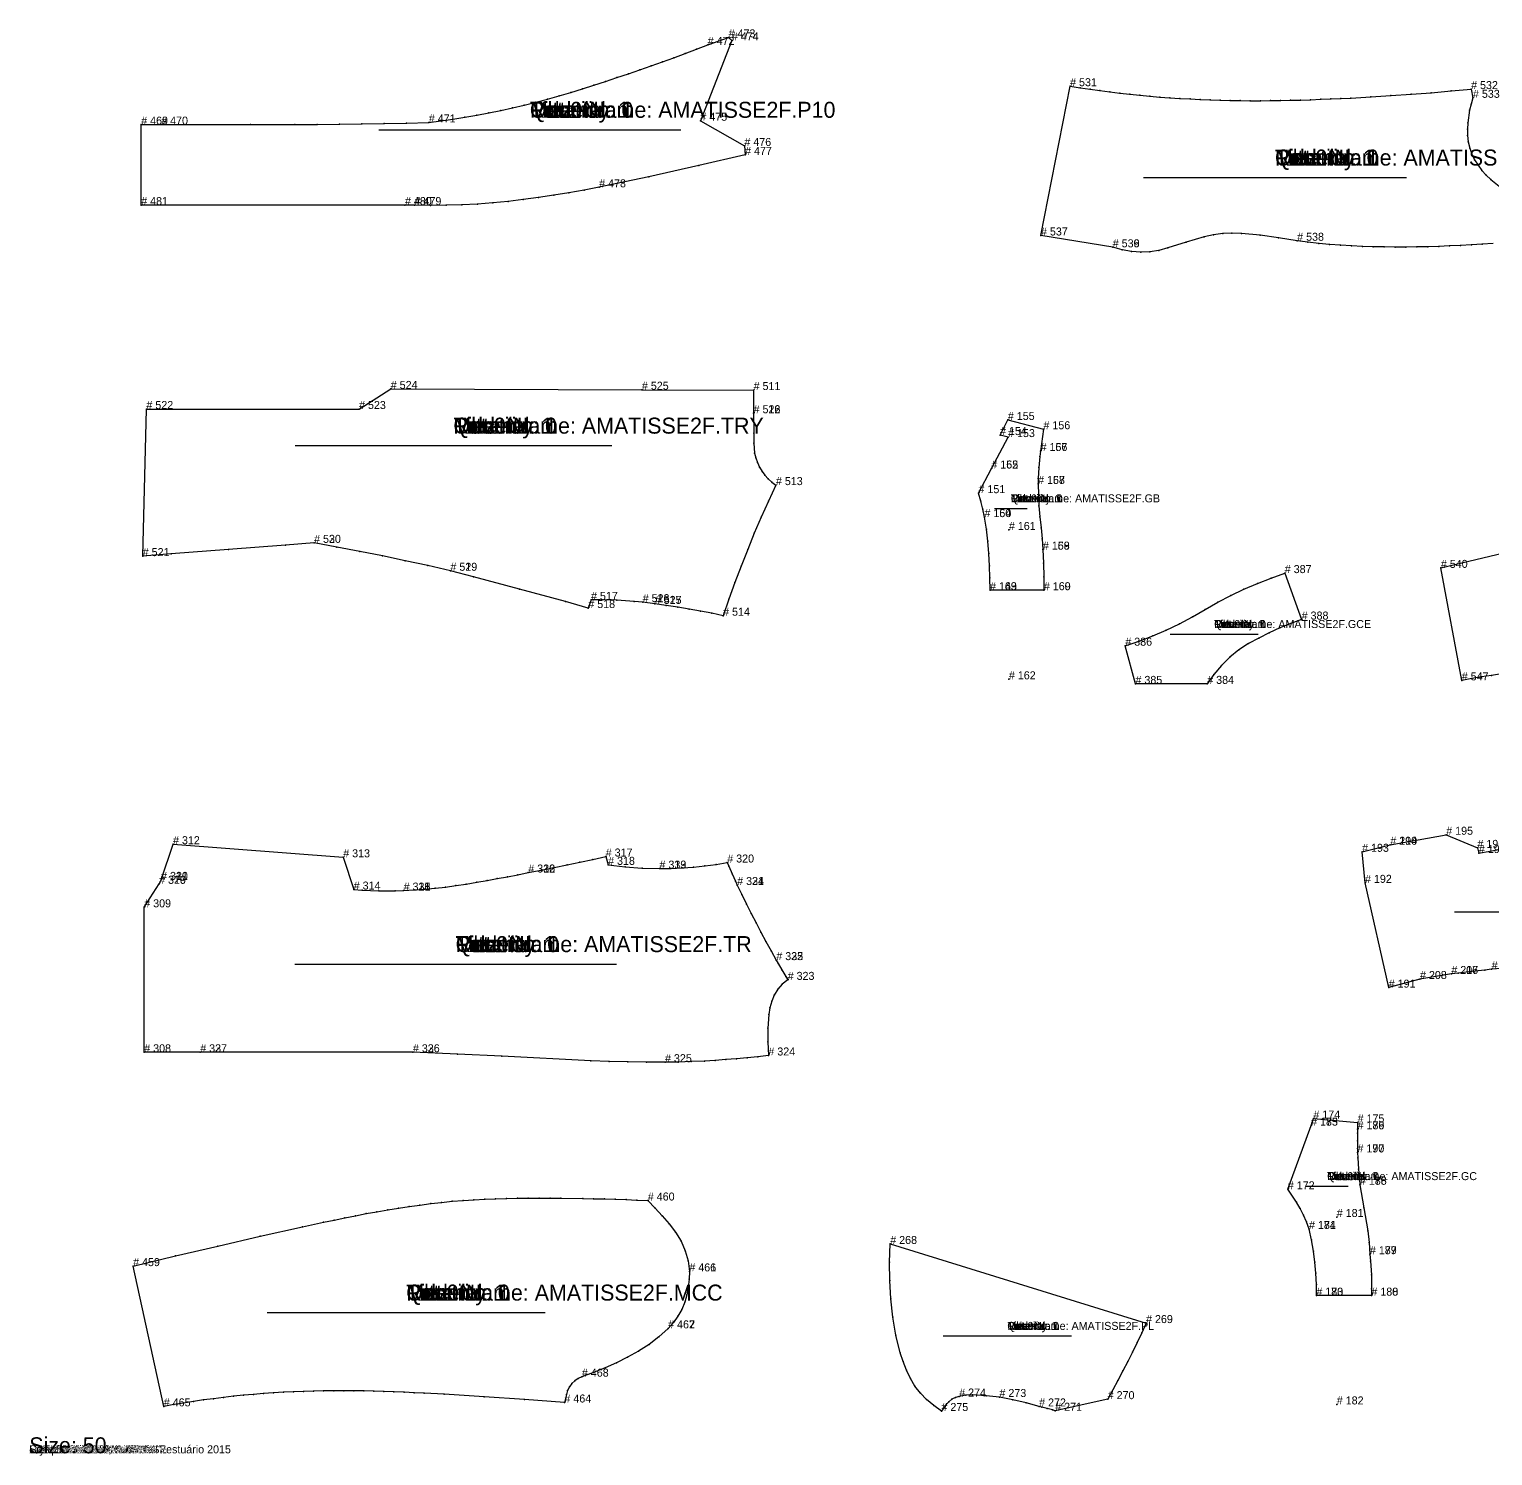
# Model space of a CAD drawing. Header units: metres. Extents: x 0 to 4265, y -3 to 3055.
# Drawn here: x 0 to 1829, y -3 to 1780 of the extents above; entities that cross this region are included whole.
import ezdxf

# ---------------------------------------------------------------- set-up
doc = ezdxf.new("R2010")
doc.units = ezdxf.units.M

# ---------------------------------------------------------------- blocks, each defined once
blk = doc.blocks.new('1')
at = {"layer": '1'}
blk.add_text('Size: 50', height=10, dxfattribs=at).set_placement((0, 0))
blk = doc.blocks.new('2')
at = {"layer": '1'}
blk.add_text('Size: 50', height=20, dxfattribs=at).set_placement((0, 0))
blk = doc.blocks.new('3')
at = {"layer": '1'}
blk.add_text('Size: 50', height=20, dxfattribs=at).set_placement((0, 0))
blk = doc.blocks.new('4')
at = {"layer": '1'}
blk.add_text('Size: 50', height=20, dxfattribs=at).set_placement((0, 0))
blk = doc.blocks.new('5')
at = {"layer": '1'}
blk.add_text('Size: 50', height=5, dxfattribs=at).set_placement((0, 0))
blk = doc.blocks.new('6')
at = {"layer": '1'}
blk.add_text('Size: 50', height=5, dxfattribs=at).set_placement((0, 0))
blk = doc.blocks.new('7')
at = {"layer": '1'}
blk.add_text('Size: 50', height=20, dxfattribs=at).set_placement((0, 0))
blk = doc.blocks.new('8')
at = {"layer": '1'}
blk.add_lwpolyline([(1200.8, 1078.9), (1200.7, 1094.2), (1200.2, 1109.5), (1199.4, 1124.7), (1198.1, 1140), (1196.3, 1155.1), (1193.9, 1170.3), (1191.7, 1180.3), (1189.2, 1190.3), (1186.4, 1200.2), (1202.5, 1231), (1223.4, 1270.3), (1213.3, 1272.8), (1223.1, 1291.7), (1267.6, 1280.1), (1264, 1252.9), (1263.2, 1246.1), (1261.9, 1232.4), (1261.1, 1218.6), (1260.9, 1211.7), (1261.3, 1198), (1262, 1184.3), (1263.2, 1170.7), (1264.6, 1157), (1265.8, 1143.3), (1266.9, 1129.6), (1267.8, 1112.7), (1268.2, 1095.8), (1268.1, 1078.9)], close=True, dxfattribs=at)
at = {"layer": '13'}
for p in [(1224.4, 1154.2), (1224.4, 967.5)]:
    blk.add_point(p, dxfattribs=at)
at = {"layer": '2'}
for p in [(1223.1, 1291.7), (1213.3, 1272.8), (1223.4, 1270.3), (1267.6, 1280.1), (1264, 1252.9), (1202.5, 1231), (1260.9, 1211.7), (1186.4, 1200.2), (1193.9, 1170.3), (1266.9, 1129.6), (1200.8, 1078.9), (1268.1, 1078.9)]:
    blk.add_point(p, dxfattribs=at)
at = {"layer": '3'}
for p in [(1263.2, 1246.1), (1261.9, 1232.4), (1261.1, 1218.6), (1189.2, 1190.3), (1261.3, 1198), (1191.7, 1180.3), (1262, 1184.3), (1263.2, 1170.7), (1196.3, 1155.1), (1264.6, 1157), (1198.1, 1140), (1265.8, 1143.3), (1199.4, 1124.7), (1200.2, 1109.5), (1267.8, 1112.7), (1200.7, 1094.2), (1268.2, 1095.8)]:
    blk.add_point(p, dxfattribs=at)
at = {"layer": '4'}
for p in [(1264, 1252.9, 3), (1202.5, 1231, 3.1), (1260.9, 1211.7, 3), (1193.9, 1170.3, 3), (1266.9, 1129.6, 3), (1200.8, 1078.9, 3), (1268.1, 1078.9, 3)]:
    blk.add_point(p, dxfattribs=at)
at = {"layer": '7'}
blk.add_line((1206.4, 1181.2), (1247.3, 1181.2), dxfattribs=at)
at = {"layer": '84'}
blk.add_lwpolyline([(1200.8, 1078.9), (1200.7, 1094.2), (1200.2, 1109.5), (1199.4, 1124.7), (1198.1, 1140), (1196.3, 1155.1), (1193.9, 1170.3), (1191.7, 1180.3), (1189.2, 1190.3), (1186.4, 1200.2), (1202.5, 1231), (1223.4, 1270.3), (1213.3, 1272.8), (1223.1, 1291.7), (1267.6, 1280.1), (1264, 1252.9), (1263.2, 1246.1), (1261.9, 1232.4), (1261.1, 1218.6), (1260.9, 1211.7), (1261.3, 1198), (1262, 1184.3), (1263.2, 1170.7), (1264.6, 1157), (1265.8, 1143.3), (1266.9, 1129.6), (1267.8, 1112.7), (1268.2, 1095.8), (1268.1, 1078.9)], close=True, dxfattribs=at)
at = {"layer": '1'}
for s, height, p in [('# 166', 10, (1264, 1252.9)), ('# 165', 10, (1202.5, 1231)), ('# 167', 10, (1260.9, 1211.7)), ('Tilt: 0', 10, (1226.8, 1188.7)), ('Quantity: 1', 10, (1226.8, 1188.7)), ('Piece Name: AMATISSE2F.GB', 10, (1226.8, 1188.7)), ('Rotation: 0', 10, (1226.8, 1188.7)), ('Fold: N', 10, (1226.8, 1188.7)), ('Material: 1', 10, (1226.8, 1188.7)), ('# 164', 10, (1193.9, 1170.3)), ('# 168', 10, (1266.9, 1129.6)), ('# 163', 10, (1200.8, 1078.9)), ('# 169', 10, (1268.1, 1078.9)), ('Size: 50', 20, (0, 0))]:
    blk.add_text(s, height=height, dxfattribs=at).set_placement(p)
at = {"layer": '13'}
for s, p in [('# 161', (1224.4, 1154.2)), ('# 162', (1224.4, 967.5))]:
    blk.add_text(s, height=10, dxfattribs=at).set_placement(p)
at = {"layer": '2'}
for s, p in [('# 155', (1223.1, 1291.7)), ('# 154', (1213.3, 1272.8)), ('# 153', (1223.4, 1270.3)), ('# 156', (1267.6, 1280.1)), ('# 157', (1264, 1252.9)), ('# 152', (1202.5, 1231)), ('# 151', (1186.4, 1200.2)), ('# 158', (1260.9, 1211.7)), ('# 150', (1193.9, 1170.3)), ('# 159', (1266.9, 1129.6)), ('# 149', (1200.8, 1078.9)), ('# 160', (1268.1, 1078.9))]:
    blk.add_text(s, height=10, dxfattribs=at).set_placement(p)
blk = doc.blocks.new('9')
at = {"layer": '1'}
blk.add_lwpolyline([(1608.7, 197.1), (1608.7, 211.1), (1608.1, 225.1), (1606.8, 239.1), (1605, 252.9), (1602.6, 266.7), (1599.5, 280.4), (1596.4, 289.2), (1592.8, 297.7), (1588.5, 306), (1583.8, 314), (1573, 330), (1602.1, 409.6), (1605, 418.5), (1660.2, 413.6), (1660.2, 405), (1660.2, 400.2), (1660.2, 390.6), (1660.1, 380.9), (1660.1, 376.1), (1660.5, 369.2), (1661.3, 355.4), (1662.5, 342.3), (1663.1, 335.7), (1667.8, 306.9), (1672.8, 278), (1674.5, 263.5), (1675.6, 248.9), (1676.4, 240.3), (1677.4, 223.1), (1677.6, 205.8), (1677.5, 197.1)], close=True, dxfattribs=at)
at = {"layer": '13'}
for p in [(1634.2, 295.4), (1634.2, 61.1)]:
    blk.add_point(p, dxfattribs=at)
at = {"layer": '2'}
for p in [(1602.1, 409.6), (1605, 418.5), (1660.2, 413.6), (1660.2, 405), (1660.1, 376.1), (1573, 330), (1663.1, 335.7), (1599.5, 280.4), (1675.6, 248.9), (1608.7, 197.1), (1677.5, 197.1)]:
    blk.add_point(p, dxfattribs=at)
at = {"layer": '3'}
for p in [(1660.2, 400.2), (1660.2, 390.6), (1660.1, 380.9), (1660.5, 369.2), (1661.3, 355.4), (1662.5, 342.3), (1583.8, 314), (1588.5, 306), (1592.8, 297.7), (1667.8, 306.9), (1596.4, 289.2), (1672.8, 278), (1602.6, 266.7), (1674.5, 263.5), (1605, 252.9), (1606.8, 239.1), (1676.4, 240.3), (1608.1, 225.1), (1677.4, 223.1), (1608.7, 211.1), (1677.6, 205.8)]:
    blk.add_point(p, dxfattribs=at)
at = {"layer": '4'}
for p in [(1602.1, 409.6, 4.4), (1660.2, 405, 3.5), (1660.1, 376.1, 3), (1663.1, 335.7, 3), (1599.5, 280.4, 3), (1675.6, 248.9, 3), (1608.7, 197.1, 3), (1677.5, 197.1, 3)]:
    blk.add_point(p, dxfattribs=at)
at = {"layer": '7'}
blk.add_line((1596.1, 334), (1648.4, 334), dxfattribs=at)
at = {"layer": '84'}
blk.add_lwpolyline([(1608.7, 197.1), (1608.7, 211.1), (1608.1, 225.1), (1606.8, 239.1), (1605, 252.9), (1602.6, 266.7), (1599.5, 280.4), (1596.4, 289.2), (1592.8, 297.7), (1588.5, 306), (1583.8, 314), (1573, 330), (1602.1, 409.6), (1605, 418.5), (1660.2, 413.6), (1660.2, 405), (1660.2, 400.2), (1660.2, 390.6), (1660.1, 380.9), (1660.1, 376.1), (1660.5, 369.2), (1661.3, 355.4), (1662.5, 342.3), (1663.1, 335.7), (1667.8, 306.9), (1672.8, 278), (1674.5, 263.5), (1675.6, 248.9), (1676.4, 240.3), (1677.4, 223.1), (1677.6, 205.8), (1677.5, 197.1)], close=True, dxfattribs=at)
at = {"layer": '1'}
for s, p in [('# 185', (1602.1, 409.6)), ('# 189', (1660.2, 405)), ('# 190', (1660.1, 376.1)), ('Tilt: 0', (1622.2, 341.5)), ('Quantity: 1', (1622.2, 341.5)), ('Piece Name: AMATISSE2F.GC', (1622.2, 341.5)), ('Rotation: 0', (1622.2, 341.5)), ('Fold: N', (1622.2, 341.5)), ('Material: 1', (1622.2, 341.5)), ('# 186', (1663.1, 335.7)), ('# 184', (1599.5, 280.4)), ('# 187', (1675.6, 248.9)), ('# 183', (1608.7, 197.1)), ('# 188', (1677.5, 197.1)), ('Size: 50', (0, 0))]:
    blk.add_text(s, height=10, dxfattribs=at).set_placement(p)
at = {"layer": '13'}
for s, p in [('# 181', (1634.2, 295.4)), ('# 182', (1634.2, 61.1))]:
    blk.add_text(s, height=10, dxfattribs=at).set_placement(p)
at = {"layer": '2'}
for s, p in [('# 174', (1605, 418.5)), ('# 175', (1660.2, 413.6)), ('# 173', (1602.1, 409.6)), ('# 176', (1660.2, 405)), ('# 177', (1660.1, 376.1)), ('# 172', (1573, 330)), ('# 178', (1663.1, 335.7)), ('# 171', (1599.5, 280.4)), ('# 179', (1675.6, 248.9)), ('# 170', (1608.7, 197.1)), ('# 180', (1677.5, 197.1))]:
    blk.add_text(s, height=10, dxfattribs=at).set_placement(p)
blk = doc.blocks.new('10')
at = {"layer": '1'}
blk.add_lwpolyline([(1845.9, 606.5), (1827.7, 605), (1819.3, 604.1), (1802.5, 602.3), (1785.8, 600.3), (1777.4, 599.2), (1738.2, 592.9), (1699.1, 582.1), (1669.5, 713.1), (1665.9, 751.9), (1701.1, 760.7), (1771, 773.2), (1810, 756.8), (1811.8, 750.4), (1843.8, 756)], dxfattribs=at)
at = {"layer": '2'}
for p in [(1771, 773.2), (1665.9, 751.9), (1701.1, 760.7), (1810, 756.8), (1811.8, 750.4), (1669.5, 713.1), (1827.7, 605), (1738.2, 592.9), (1777.4, 599.2), (1699.1, 582.1)]:
    blk.add_point(p, dxfattribs=at)
at = {"layer": '3'}
for p in [(1819.3, 604.1), (1785.8, 600.3), (1802.5, 602.3)]:
    blk.add_point(p, dxfattribs=at)
at = {"layer": '4'}
for p in [(1701.1, 760.7, 7.5), (1827.7, 605, 7.5), (1777.4, 599.2, 7.5)]:
    blk.add_point(p, dxfattribs=at)
at = {"layer": '7'}
blk.add_line((1781.3, 676.9), (2118.9, 676.9), dxfattribs=at)
at = {"layer": '84'}
blk.add_lwpolyline([(1845.9, 606.5), (1827.7, 605), (1819.3, 604.1), (1802.5, 602.3), (1785.8, 600.3), (1777.4, 599.2), (1738.2, 592.9), (1699.1, 582.1), (1669.5, 713.1), (1665.9, 751.9), (1701.1, 760.7), (1771, 773.2), (1810, 756.8), (1811.8, 750.4), (1843.8, 756)], dxfattribs=at)
at = {"layer": '1'}
for s, p in [('# 210', (1701.1, 760.7)), ('# 216', (1777.4, 599.2)), ('# 215', (1827.7, 605)), ('Size: 50', (0, 0))]:
    blk.add_text(s, height=10, dxfattribs=at).set_placement(p)
at = {"layer": '2'}
for s, p in [('# 194', (1701.1, 760.7)), ('# 195', (1771, 773.2)), ('# 193', (1665.9, 751.9)), ('# 196', (1810, 756.8)), ('# 197', (1811.8, 750.4)), ('# 192', (1669.5, 713.1)), ('# 207', (1777.4, 599.2)), ('# 206', (1827.7, 605)), ('# 191', (1699.1, 582.1)), ('# 208', (1738.2, 592.9))]:
    blk.add_text(s, height=10, dxfattribs=at).set_placement(p)
blk = doc.blocks.new('11')
at = {"layer": '1'}
blk.add_text('Size: 50', height=20, dxfattribs=at).set_placement((0, 0))
blk = doc.blocks.new('12')
at = {"layer": '1'}
blk.add_text('Size: 50', height=20, dxfattribs=at).set_placement((0, 0))
blk = doc.blocks.new('13')
at = {"layer": '1'}
blk.add_lwpolyline([(1076.1, 261.7), (1395.8, 162.8), (1390.4, 150.6), (1384.7, 138.6), (1378.9, 126.6), (1372.9, 114.8), (1366.7, 103), (1360.4, 91.2), (1347.9, 67.7), (1282.3, 53.2), (1279, 54.2), (1272.3, 56), (1265.6, 57.8), (1262.2, 58.6), (1245.8, 63.1), (1229.3, 66.9), (1212.6, 70.4), (1195.9, 71.8), (1179, 73.1), (1170.6, 72.5), (1162.3, 71), (1157.5, 69.7), (1153.2, 67.5), (1149.3, 64.5), (1145.9, 60.9), (1140.1, 52.9), (1130.4, 59.6), (1121.6, 67.1), (1113.8, 75.2), (1107, 84), (1101.2, 93.7), (1096.2, 104), (1092.1, 114.7), (1088.6, 125.7), (1083.1, 147.9), (1079.3, 170.4), (1076.8, 193.1), (1075.5, 216), (1075.3, 238.8)], close=True, dxfattribs=at)
at = {"layer": '2'}
for p in [(1076.1, 261.7), (1395.8, 162.8), (1162.3, 71), (1212.6, 70.4), (1262.2, 58.6), (1347.9, 67.7), (1140.1, 52.9), (1282.3, 53.2)]:
    blk.add_point(p, dxfattribs=at)
at = {"layer": '3'}
for p in [(1075.3, 238.8), (1075.5, 216), (1076.8, 193.1), (1079.3, 170.4), (1083.1, 147.9), (1390.4, 150.6), (1384.7, 138.6), (1088.6, 125.7), (1092.1, 114.7), (1372.9, 114.8), (1378.9, 126.6), (1096.2, 104), (1101.2, 93.7), (1366.7, 103), (1107, 84), (1113.8, 75.2), (1360.4, 91.2), (1121.6, 67.1), (1130.4, 59.6), (1145.9, 60.9), (1149.3, 64.5), (1153.2, 67.5), (1157.5, 69.7), (1170.6, 72.5), (1179, 73.1), (1195.9, 71.8), (1229.3, 66.9), (1245.8, 63.1), (1265.6, 57.8), (1272.3, 56), (1279, 54.2)]:
    blk.add_point(p, dxfattribs=at)
at = {"layer": '7'}
blk.add_line((1142.3, 146.8), (1302.5, 146.8), dxfattribs=at)
at = {"layer": '84'}
blk.add_lwpolyline([(1076.1, 261.7), (1395.8, 162.8), (1390.4, 150.6), (1384.7, 138.6), (1378.9, 126.6), (1372.9, 114.8), (1366.7, 103), (1360.4, 91.2), (1347.9, 67.7), (1282.3, 53.2), (1279, 54.2), (1272.3, 56), (1265.6, 57.8), (1262.2, 58.6), (1245.8, 63.1), (1229.3, 66.9), (1212.6, 70.4), (1195.9, 71.8), (1179, 73.1), (1170.6, 72.5), (1162.3, 71), (1157.5, 69.7), (1153.2, 67.5), (1149.3, 64.5), (1145.9, 60.9), (1140.1, 52.9), (1130.4, 59.6), (1121.6, 67.1), (1113.8, 75.2), (1107, 84), (1101.2, 93.7), (1096.2, 104), (1092.1, 114.7), (1088.6, 125.7), (1083.1, 147.9), (1079.3, 170.4), (1076.8, 193.1), (1075.5, 216), (1075.3, 238.8)], close=True, dxfattribs=at)
at = {"layer": '1'}
for s, height, p in [('Tilt: 0', 10, (1222.4, 154.3)), ('Quantity: 1', 10, (1222.4, 154.3)), ('Piece Name: AMATISSE2F.PL', 10, (1222.4, 154.3)), ('Rotation: 0', 10, (1222.4, 154.3)), ('Fold: N', 10, (1222.4, 154.3)), ('Material: 1', 10, (1222.4, 154.3)), ('Size: 50', 5, (0, 0))]:
    blk.add_text(s, height=height, dxfattribs=at).set_placement(p)
at = {"layer": '2'}
for s, p in [('# 268', (1076.1, 261.7)), ('# 269', (1395.8, 162.8)), ('# 274', (1162.3, 71)), ('# 273', (1212.6, 70.4)), ('# 270', (1347.9, 67.7)), ('# 275', (1140.1, 52.9)), ('# 272', (1262.2, 58.6)), ('# 271', (1282.3, 53.2))]:
    blk.add_text(s, height=10, dxfattribs=at).set_placement(p)
blk = doc.blocks.new('14')
at = {"layer": '1'}
blk.add_text('Size: 50', height=10, dxfattribs=at).set_placement((0, 0))
blk = doc.blocks.new('15')
at = {"layer": '1'}
blk.add_text('Size: 50', height=20, dxfattribs=at).set_placement((0, 0))
blk = doc.blocks.new('16')
at = {"layer": '1'}
blk.add_text('Size: 50', height=20, dxfattribs=at).set_placement((0, 0))
blk = doc.blocks.new('17')
at = {"layer": '1'}
blk.add_lwpolyline([(143.7, 501.3), (143.7, 682.5), (162.3, 711.9), (164.8, 716.8), (179.7, 761.4), (392.4, 745), (405.5, 704.7), (415.9, 704.1), (436.7, 703.3), (457.5, 703.2), (467.9, 703.4), (481, 704.2), (494.1, 705.2), (507.2, 706.4), (520.2, 707.9), (533.2, 709.7), (546.2, 711.6), (559.2, 713.8), (572.1, 716), (585, 718.4), (597.9, 720.8), (610.8, 723.3), (623.7, 726), (639.9, 729.1), (656, 732.3), (672.2, 735.5), (688.3, 738.9), (704.4, 742.4), (720.5, 746), (723.5, 735.6), (744.8, 733.2), (766.2, 731.5), (787.7, 730.9), (801.9, 731.2), (816.1, 731.8), (830.2, 732.9), (844.3, 734.4), (858.4, 736.2), (872.4, 738.5), (874.4, 733.8), (878.5, 724.4), (882.7, 715.1), (884.8, 710.4), (890.5, 698.5), (896.3, 686.6), (902.3, 674.8), (908.4, 663), (914.5, 651.3), (920.8, 639.7), (927.2, 628.1), (933.7, 616.5), (936, 612.4), (940.8, 604.2), (945.5, 595.9), (947.9, 591.8), (941, 586.5), (935.4, 580.2), (931.1, 572.9), (927.9, 565), (925.7, 556.8), (924.3, 548.4), (923, 531.4), (923.3, 514.4), (923.8, 497.3), (910.5, 495.8), (897.2, 494.4), (883.9, 493.2), (870.5, 492.1), (857.2, 491.2), (843.8, 490.4), (827.4, 489.7), (811, 489.1), (794.6, 488.9), (771.4, 488.9), (748.2, 489.2), (724.9, 489.8), (701.7, 490.7), (590.7, 496.4), (535.1, 499), (479.5, 501.3), (213.7, 501.3)], close=True, dxfattribs=at)
at = {"layer": '13'}
blk.add_point((467.9, 703.4), dxfattribs=at)
at = {"layer": '2'}
for p in [(179.7, 761.4), (392.4, 745), (720.5, 746), (723.5, 735.6), (872.4, 738.5), (164.8, 716.8), (623.7, 726), (787.7, 730.9), (162.3, 711.9), (405.5, 704.7), (467.9, 703.4), (884.8, 710.4), (143.7, 682.5), (933.7, 616.5), (947.9, 591.8), (143.7, 501.3), (213.7, 501.3), (479.5, 501.3), (923.8, 497.3), (794.6, 488.9)]:
    blk.add_point(p, dxfattribs=at)
at = {"layer": '3'}
for p in [(656, 732.3), (672.2, 735.5), (688.3, 738.9), (704.4, 742.4), (744.8, 733.2), (816.1, 731.8), (830.2, 732.9), (844.3, 734.4), (858.4, 736.2), (874.4, 733.8), (559.2, 713.8), (572.1, 716), (585, 718.4), (597.9, 720.8), (610.8, 723.3), (639.9, 729.1), (766.2, 731.5), (801.9, 731.2), (878.5, 724.4), (882.7, 715.1), (415.9, 704.1), (436.7, 703.3), (457.5, 703.2), (481, 704.2), (494.1, 705.2), (507.2, 706.4), (520.2, 707.9), (533.2, 709.7), (546.2, 711.6), (890.5, 698.5), (896.3, 686.6), (902.3, 674.8), (908.4, 663), (914.5, 651.3), (920.8, 639.7), (927.2, 628.1), (936, 612.4), (940.8, 604.2), (941, 586.5), (945.5, 595.9), (931.1, 572.9), (935.4, 580.2), (925.7, 556.8), (927.9, 565), (923, 531.4), (924.3, 548.4), (923.3, 514.4), (535.1, 499), (590.7, 496.4), (897.2, 494.4), (910.5, 495.8), (701.7, 490.7), (724.9, 489.8), (748.2, 489.2), (771.4, 488.9), (811, 489.1), (827.4, 489.7), (843.8, 490.4), (857.2, 491.2), (870.5, 492.1), (883.9, 493.2)]:
    blk.add_point(p, dxfattribs=at)
at = {"layer": '4'}
for p in [(164.8, 716.8, 7.5), (623.7, 726, 7.5), (787.7, 730.9, 7.5), (162.3, 711.9, 7.5), (467.9, 703.4, 7.5), (884.8, 710.4, 7.5), (933.7, 616.5, 7.5), (213.7, 501.3, 7.5), (479.5, 501.3, 7.5)]:
    blk.add_point(p, dxfattribs=at)
at = {"layer": '7'}
blk.add_line((331.8, 611.5), (733.9, 611.5), dxfattribs=at)
at = {"layer": '84'}
blk.add_lwpolyline([(143.7, 501.3), (143.7, 682.5), (162.3, 711.9), (164.8, 716.8), (179.7, 761.4), (392.4, 745), (405.5, 704.7), (415.9, 704.1), (436.7, 703.3), (457.5, 703.2), (467.9, 703.4), (481, 704.2), (494.1, 705.2), (507.2, 706.4), (520.2, 707.9), (533.2, 709.7), (546.2, 711.6), (559.2, 713.8), (572.1, 716), (585, 718.4), (597.9, 720.8), (610.8, 723.3), (623.7, 726), (639.9, 729.1), (656, 732.3), (672.2, 735.5), (688.3, 738.9), (704.4, 742.4), (720.5, 746), (723.5, 735.6), (744.8, 733.2), (766.2, 731.5), (787.7, 730.9), (801.9, 731.2), (816.1, 731.8), (830.2, 732.9), (844.3, 734.4), (858.4, 736.2), (872.4, 738.5), (874.4, 733.8), (878.5, 724.4), (882.7, 715.1), (884.8, 710.4), (890.5, 698.5), (896.3, 686.6), (902.3, 674.8), (908.4, 663), (914.5, 651.3), (920.8, 639.7), (927.2, 628.1), (933.7, 616.5), (936, 612.4), (940.8, 604.2), (945.5, 595.9), (947.9, 591.8), (941, 586.5), (935.4, 580.2), (931.1, 572.9), (927.9, 565), (925.7, 556.8), (924.3, 548.4), (923, 531.4), (923.3, 514.4), (923.8, 497.3), (910.5, 495.8), (897.2, 494.4), (883.9, 493.2), (870.5, 492.1), (857.2, 491.2), (843.8, 490.4), (827.4, 489.7), (811, 489.1), (794.6, 488.9), (771.4, 488.9), (748.2, 489.2), (724.9, 489.8), (701.7, 490.7), (590.7, 496.4), (535.1, 499), (479.5, 501.3), (213.7, 501.3)], close=True, dxfattribs=at)
at = {"layer": '1'}
for s, height, p in [('# 332', 10, (623.7, 726)), ('# 333', 10, (787.7, 730.9)), ('# 329', 10, (162.3, 711.9)), ('# 330', 10, (164.8, 716.8)), ('# 331', 10, (467.9, 703.4)), ('# 334', 10, (884.8, 710.4)), ('Tilt: 0', 20, (532.9, 626.5)), ('Quantity: 1', 20, (532.9, 626.5)), ('Piece Name: AMATISSE2F.TR', 20, (532.9, 626.5)), ('Rotation: 0', 20, (532.9, 626.5)), ('Fold: N', 20, (532.9, 626.5)), ('Material: 1', 20, (532.9, 626.5)), ('# 335', 10, (933.7, 616.5)), ('# 337', 10, (213.7, 501.3)), ('# 336', 10, (479.5, 501.3)), ('Size: 50', 5, (0, 0))]:
    blk.add_text(s, height=height, dxfattribs=at).set_placement(p)
at = {"layer": '13'}
blk.add_text('# 328', height=10, dxfattribs=at).set_placement((467.9, 703.4))
at = {"layer": '2'}
for s, p in [('# 312', (179.7, 761.4)), ('# 313', (392.4, 745)), ('# 317', (720.5, 746)), ('# 316', (623.7, 726)), ('# 318', (723.5, 735.6)), ('# 319', (787.7, 730.9)), ('# 320', (872.4, 738.5)), ('# 310', (162.3, 711.9)), ('# 311', (164.8, 716.8)), ('# 314', (405.5, 704.7)), ('# 315', (467.9, 703.4)), ('# 321', (884.8, 710.4)), ('# 309', (143.7, 682.5)), ('# 322', (933.7, 616.5)), ('# 323', (947.9, 591.8)), ('# 308', (143.7, 501.3)), ('# 327', (213.7, 501.3)), ('# 326', (479.5, 501.3)), ('# 325', (794.6, 488.9)), ('# 324', (923.8, 497.3))]:
    blk.add_text(s, height=10, dxfattribs=at).set_placement(p)
blk = doc.blocks.new('18')
at = {"layer": '1'}
blk.add_text('Size: 50', height=20, dxfattribs=at).set_placement((0, 0))
blk = doc.blocks.new('19')
at = {"layer": '1'}
blk.add_text('Size: 50', height=10, dxfattribs=at).set_placement((0, 0))
blk = doc.blocks.new('20')
at = {"layer": '1'}
blk.add_lwpolyline([(1472.3, 961.8), (1382.6, 961.8), (1369.9, 1009.5), (1387.2, 1015.4), (1404.3, 1022), (1421.1, 1029.1), (1437.6, 1037), (1453.7, 1045.7), (1469.6, 1054.8), (1485.5, 1063.8), (1501.7, 1072.3), (1518.2, 1080.1), (1535, 1087.4), (1552, 1094.1), (1569.2, 1100.3), (1590.3, 1042.2), (1576.6, 1037.3), (1563.1, 1031.8), (1549.8, 1025.7), (1536.8, 1019.1), (1523.9, 1012.2), (1511.7, 1004.3), (1500.4, 995.1), (1490.1, 984.8), (1480.7, 973.7)], close=True, dxfattribs=at)
at = {"layer": '2'}
for p in [(1569.2, 1100.3), (1590.3, 1042.2), (1369.9, 1009.5), (1382.6, 961.8), (1472.3, 961.8)]:
    blk.add_point(p, dxfattribs=at)
at = {"layer": '3'}
for p in [(1518.2, 1080.1), (1535, 1087.4), (1552, 1094.1), (1485.5, 1063.8), (1501.7, 1072.3), (1453.7, 1045.7), (1469.6, 1054.8), (1421.1, 1029.1), (1437.6, 1037), (1549.8, 1025.7), (1563.1, 1031.8), (1576.6, 1037.3), (1387.2, 1015.4), (1404.3, 1022), (1523.9, 1012.2), (1536.8, 1019.1), (1500.4, 995.1), (1511.7, 1004.3), (1480.7, 973.7), (1490.1, 984.8)]:
    blk.add_point(p, dxfattribs=at)
at = {"layer": '7'}
blk.add_line((1425.8, 1024.1), (1536, 1024.1), dxfattribs=at)
at = {"layer": '84'}
blk.add_lwpolyline([(1472.3, 961.8), (1382.6, 961.8), (1369.9, 1009.5), (1387.2, 1015.4), (1404.3, 1022), (1421.1, 1029.1), (1437.6, 1037), (1453.7, 1045.7), (1469.6, 1054.8), (1485.5, 1063.8), (1501.7, 1072.3), (1518.2, 1080.1), (1535, 1087.4), (1552, 1094.1), (1569.2, 1100.3), (1590.3, 1042.2), (1576.6, 1037.3), (1563.1, 1031.8), (1549.8, 1025.7), (1536.8, 1019.1), (1523.9, 1012.2), (1511.7, 1004.3), (1500.4, 995.1), (1490.1, 984.8), (1480.7, 973.7)], close=True, dxfattribs=at)
at = {"layer": '1'}
for s, height, p in [('Tilt: 0', 10, (1480.9, 1031.6)), ('Quantity: 1', 10, (1480.9, 1031.6)), ('Piece Name: AMATISSE2F.GCE', 10, (1480.9, 1031.6)), ('Rotation: 0', 10, (1480.9, 1031.6)), ('Fold: N', 10, (1480.9, 1031.6)), ('Material: 1', 10, (1480.9, 1031.6)), ('Size: 50', 20, (0, 0))]:
    blk.add_text(s, height=height, dxfattribs=at).set_placement(p)
at = {"layer": '2'}
for s, p in [('# 387', (1569.2, 1100.3)), ('# 388', (1590.3, 1042.2)), ('# 386', (1369.9, 1009.5)), ('# 385', (1382.6, 961.8)), ('# 384', (1472.3, 961.8))]:
    blk.add_text(s, height=10, dxfattribs=at).set_placement(p)
blk = doc.blocks.new('21')
at = {"layer": '1'}
blk.add_text('Size: 50', height=10, dxfattribs=at).set_placement((0, 0))
blk = doc.blocks.new('22')
at = {"layer": '1'}
blk.add_text('Size: 50', height=20, dxfattribs=at).set_placement((0, 0))
blk = doc.blocks.new('23')
at = {"layer": '1'}
blk.add_text('Size: 50', height=20, dxfattribs=at).set_placement((0, 0))
blk = doc.blocks.new('24')
at = {"layer": '1'}
blk.add_lwpolyline([(129.8, 234), (182.7, 246.7), (235.5, 259.1), (288.4, 271.3), (341.3, 283.1), (367.9, 288.8), (381.2, 291.6), (394.5, 294.4), (407.8, 297), (421.2, 299.6), (434.6, 302), (448, 304.4), (461.4, 306.5), (474.8, 308.5), (488.2, 310.4), (501.7, 312.1), (515.2, 313.6), (528.7, 315), (542.2, 316.1), (555.8, 317), (569.4, 317.8), (582.9, 318.3), (596.5, 318.7), (610.1, 319), (623.7, 319.1), (637.3, 319.1), (650.9, 319.1), (664.5, 318.9), (691.7, 318.6), (705.2, 318.3), (718.8, 318), (732.4, 317.6), (746, 317.2), (759.5, 316.6), (773.1, 316), (782.3, 306.6), (791.2, 296.9), (799.8, 286.9), (807.7, 276.4), (814.6, 265.1), (819.9, 253.1), (823.4, 240.5), (825, 227.4), (824.7, 217.6), (823.6, 207.9), (822, 198.3), (819.4, 188.9), (815.6, 179.9), (810.8, 171.4), (805, 163.5), (798.5, 156.2), (786.9, 145.7), (774.6, 136.2), (761.5, 127.8), (747.9, 120.3), (734, 113.2), (719.9, 106.7), (705.4, 100.9), (690.7, 95.8), (686.1, 93.4), (681.9, 90.5), (678.1, 87.1), (675, 83.1), (672.8, 78.4), (671.3, 73.5), (668.9, 63.5), (618.8, 67.1), (568.7, 70.5), (518.6, 73.8), (493.5, 75.2), (480.9, 75.8), (468.4, 76.4), (455.8, 76.9), (443.3, 77.4), (430.7, 77.7), (418.2, 78), (405.6, 78.1), (393, 78.2), (380.5, 78.2), (367.9, 78), (355.4, 77.8), (342.8, 77.4), (330.3, 76.9), (317.7, 76.3), (305.2, 75.5), (292.6, 74.7), (280.1, 73.7), (267.6, 72.5), (255.1, 71.3), (242.7, 69.9), (230.2, 68.3), (217.8, 66.7), (205.3, 64.9), (192.9, 62.9), (180.5, 60.9), (168.1, 58.7)], close=True, dxfattribs=at)
at = {"layer": '2'}
for p in [(773.1, 316), (129.8, 234), (825, 227.4), (798.5, 156.2), (690.7, 95.8), (168.1, 58.7), (668.9, 63.5)]:
    blk.add_point(p, dxfattribs=at)
at = {"layer": '3'}
for p in [(501.7, 312.1), (515.2, 313.6), (528.7, 315), (542.2, 316.1), (555.8, 317), (569.4, 317.8), (582.9, 318.3), (596.5, 318.7), (610.1, 319), (623.7, 319.1), (637.3, 319.1), (650.9, 319.1), (664.5, 318.9), (691.7, 318.6), (705.2, 318.3), (718.8, 318), (732.4, 317.6), (746, 317.2), (759.5, 316.6), (394.5, 294.4), (407.8, 297), (421.2, 299.6), (434.6, 302), (448, 304.4), (461.4, 306.5), (474.8, 308.5), (488.2, 310.4), (782.3, 306.6), (791.2, 296.9), (341.3, 283.1), (367.9, 288.8), (381.2, 291.6), (799.8, 286.9), (807.7, 276.4), (235.5, 259.1), (288.4, 271.3), (814.6, 265.1), (182.7, 246.7), (819.9, 253.1), (823.4, 240.5), (823.6, 207.9), (824.7, 217.6), (819.4, 188.9), (822, 198.3), (810.8, 171.4), (815.6, 179.9), (805, 163.5), (774.6, 136.2), (786.9, 145.7), (734, 113.2), (747.9, 120.3), (761.5, 127.8), (686.1, 93.4), (705.4, 100.9), (719.9, 106.7), (280.1, 73.7), (292.6, 74.7), (305.2, 75.5), (317.7, 76.3), (330.3, 76.9), (342.8, 77.4), (355.4, 77.8), (367.9, 78), (380.5, 78.2), (393, 78.2), (405.6, 78.1), (418.2, 78), (430.7, 77.7), (443.3, 77.4), (455.8, 76.9), (468.4, 76.4), (480.9, 75.8), (493.5, 75.2), (518.6, 73.8), (671.3, 73.5), (672.8, 78.4), (675, 83.1), (678.1, 87.1), (681.9, 90.5), (180.5, 60.9), (192.9, 62.9), (205.3, 64.9), (217.8, 66.7), (230.2, 68.3), (242.7, 69.9), (255.1, 71.3), (267.6, 72.5), (568.7, 70.5), (618.8, 67.1)]:
    blk.add_point(p, dxfattribs=at)
at = {"layer": '4'}
for p in [(825, 227.4, 7.5), (798.5, 156.2, 7.5), (690.7, 95.8, 7.5)]:
    blk.add_point(p, dxfattribs=at)
at = {"layer": '7'}
blk.add_line((297.4, 175.9), (645, 175.9), dxfattribs=at)
at = {"layer": '84'}
blk.add_lwpolyline([(129.8, 234), (182.7, 246.7), (235.5, 259.1), (288.4, 271.3), (341.3, 283.1), (367.9, 288.8), (381.2, 291.6), (394.5, 294.4), (407.8, 297), (421.2, 299.6), (434.6, 302), (448, 304.4), (461.4, 306.5), (474.8, 308.5), (488.2, 310.4), (501.7, 312.1), (515.2, 313.6), (528.7, 315), (542.2, 316.1), (555.8, 317), (569.4, 317.8), (582.9, 318.3), (596.5, 318.7), (610.1, 319), (623.7, 319.1), (637.3, 319.1), (650.9, 319.1), (664.5, 318.9), (691.7, 318.6), (705.2, 318.3), (718.8, 318), (732.4, 317.6), (746, 317.2), (759.5, 316.6), (773.1, 316), (782.3, 306.6), (791.2, 296.9), (799.8, 286.9), (807.7, 276.4), (814.6, 265.1), (819.9, 253.1), (823.4, 240.5), (825, 227.4), (824.7, 217.6), (823.6, 207.9), (822, 198.3), (819.4, 188.9), (815.6, 179.9), (810.8, 171.4), (805, 163.5), (798.5, 156.2), (786.9, 145.7), (774.6, 136.2), (761.5, 127.8), (747.9, 120.3), (734, 113.2), (719.9, 106.7), (705.4, 100.9), (690.7, 95.8), (686.1, 93.4), (681.9, 90.5), (678.1, 87.1), (675, 83.1), (672.8, 78.4), (671.3, 73.5), (668.9, 63.5), (618.8, 67.1), (568.7, 70.5), (518.6, 73.8), (493.5, 75.2), (480.9, 75.8), (468.4, 76.4), (455.8, 76.9), (443.3, 77.4), (430.7, 77.7), (418.2, 78), (405.6, 78.1), (393, 78.2), (380.5, 78.2), (367.9, 78), (355.4, 77.8), (342.8, 77.4), (330.3, 76.9), (317.7, 76.3), (305.2, 75.5), (292.6, 74.7), (280.1, 73.7), (267.6, 72.5), (255.1, 71.3), (242.7, 69.9), (230.2, 68.3), (217.8, 66.7), (205.3, 64.9), (192.9, 62.9), (180.5, 60.9), (168.1, 58.7)], close=True, dxfattribs=at)
at = {"layer": '1'}
for s, height, p in [('# 466', 10, (825, 227.4)), ('Tilt: 0', 20, (471.2, 190.9)), ('Quantity: 1', 20, (471.2, 190.9)), ('Piece Name: AMATISSE2F.MCC', 20, (471.2, 190.9)), ('Rotation: 0', 20, (471.2, 190.9)), ('Fold: N', 20, (471.2, 190.9)), ('Material: 1', 20, (471.2, 190.9)), ('# 467', 10, (798.5, 156.2)), ('# 468', 10, (690.7, 95.8)), ('Size: 50', 20, (0, 0))]:
    blk.add_text(s, height=height, dxfattribs=at).set_placement(p)
at = {"layer": '2'}
for s, p in [('# 460', (773.1, 316)), ('# 459', (129.8, 234)), ('# 461', (825, 227.4)), ('# 462', (798.5, 156.2)), ('# 463', (690.7, 95.8)), ('# 464', (668.9, 63.5)), ('# 465', (168.1, 58.7))]:
    blk.add_text(s, height=10, dxfattribs=at).set_placement(p)
blk = doc.blocks.new('25')
at = {"layer": '1'}
blk.add_lwpolyline([(139.9, 1660.9), (164.9, 1660.9), (276.3, 1661.1), (332.1, 1661.1), (360, 1661.1), (387.8, 1661.3), (415.7, 1661.7), (443.6, 1662.2), (471.5, 1662.8), (499.4, 1663.6), (514.5, 1665.6), (529.5, 1667.7), (544.5, 1670.1), (559.5, 1672.7), (574.3, 1675.5), (589.2, 1678.5), (604, 1681.8), (618.7, 1685.2), (633.3, 1688.9), (647.9, 1692.8), (662.4, 1696.9), (676.9, 1701.2), (691.4, 1705.6), (705.8, 1710.2), (720.1, 1714.9), (734.5, 1719.6), (748.8, 1724.4), (763, 1729.3), (777.2, 1734.3), (791.4, 1739.3), (805.6, 1744.4), (819.7, 1749.7), (833.8, 1755), (847.9, 1760.5), (874.1, 1769.9), (878.2, 1766.2), (838.8, 1665.7), (893.8, 1634.2), (894.7, 1623), (836.7, 1609.7), (774.5, 1595.8), (712.3, 1582.5), (693.4, 1578.9), (674.5, 1575.6), (655.5, 1572.5), (636.5, 1569.7), (617.5, 1567.1), (598.4, 1564.9), (579.3, 1563), (560.2, 1561.5), (540.5, 1560.5), (520.9, 1560), (501.3, 1559.9), (481.6, 1560.3), (469.6, 1560.3), (139.9, 1560.3)], close=True, dxfattribs=at)
at = {"layer": '2'}
for p in [(847.9, 1760.5), (874.1, 1769.9), (878.2, 1766.2), (838.8, 1665.7), (139.9, 1660.9), (164.9, 1660.9), (499.4, 1663.6), (893.8, 1634.2), (894.7, 1623), (712.3, 1582.5), (139.9, 1560.3), (469.6, 1560.3), (481.6, 1560.3)]:
    blk.add_point(p, dxfattribs=at)
at = {"layer": '3'}
for p in [(791.4, 1739.3), (805.6, 1744.4), (819.7, 1749.7), (833.8, 1755), (734.5, 1719.6), (748.8, 1724.4), (763, 1729.3), (777.2, 1734.3), (676.9, 1701.2), (691.4, 1705.6), (705.8, 1710.2), (720.1, 1714.9), (618.7, 1685.2), (633.3, 1688.9), (647.9, 1692.8), (662.4, 1696.9), (514.5, 1665.6), (529.5, 1667.7), (544.5, 1670.1), (559.5, 1672.7), (574.3, 1675.5), (589.2, 1678.5), (604, 1681.8), (276.3, 1661.1), (332.1, 1661.1), (360, 1661.1), (387.8, 1661.3), (415.7, 1661.7), (443.6, 1662.2), (471.5, 1662.8), (836.7, 1609.7), (774.5, 1595.8), (674.5, 1575.6), (693.4, 1578.9), (501.3, 1559.9), (520.9, 1560), (540.5, 1560.5), (560.2, 1561.5), (579.3, 1563), (598.4, 1564.9), (617.5, 1567.1), (636.5, 1569.7), (655.5, 1572.5)]:
    blk.add_point(p, dxfattribs=at)
at = {"layer": '7'}
blk.add_line((436.9, 1654.4), (814.3, 1654.4), dxfattribs=at)
at = {"layer": '84'}
blk.add_lwpolyline([(139.9, 1660.9), (164.9, 1660.9), (276.3, 1661.1), (332.1, 1661.1), (360, 1661.1), (387.8, 1661.3), (415.7, 1661.7), (443.6, 1662.2), (471.5, 1662.8), (499.4, 1663.6), (514.5, 1665.6), (529.5, 1667.7), (544.5, 1670.1), (559.5, 1672.7), (574.3, 1675.5), (589.2, 1678.5), (604, 1681.8), (618.7, 1685.2), (633.3, 1688.9), (647.9, 1692.8), (662.4, 1696.9), (676.9, 1701.2), (691.4, 1705.6), (705.8, 1710.2), (720.1, 1714.9), (734.5, 1719.6), (748.8, 1724.4), (763, 1729.3), (777.2, 1734.3), (791.4, 1739.3), (805.6, 1744.4), (819.7, 1749.7), (833.8, 1755), (847.9, 1760.5), (874.1, 1769.9), (878.2, 1766.2), (838.8, 1665.7), (893.8, 1634.2), (894.7, 1623), (836.7, 1609.7), (774.5, 1595.8), (712.3, 1582.5), (693.4, 1578.9), (674.5, 1575.6), (655.5, 1572.5), (636.5, 1569.7), (617.5, 1567.1), (598.4, 1564.9), (579.3, 1563), (560.2, 1561.5), (540.5, 1560.5), (520.9, 1560), (501.3, 1559.9), (481.6, 1560.3), (469.6, 1560.3), (139.9, 1560.3)], close=True, dxfattribs=at)
at = {"layer": '1'}
for s, p in [('Tilt: 0', (625.6, 1669.4)), ('Quantity: 1', (625.6, 1669.4)), ('Piece Name: AMATISSE2F.P10', (625.6, 1669.4)), ('Rotation: 0', (625.6, 1669.4)), ('Fold: N', (625.6, 1669.4)), ('Material: 1', (625.6, 1669.4)), ('Size: 50', (0, 0))]:
    blk.add_text(s, height=20, dxfattribs=at).set_placement(p)
at = {"layer": '2'}
for s, p in [('# 473', (874.1, 1769.9)), ('# 474', (878.2, 1766.2)), ('# 472', (847.9, 1760.5)), ('# 469', (139.9, 1660.9)), ('# 470', (164.9, 1660.9)), ('# 471', (499.4, 1663.6)), ('# 475', (838.8, 1665.7)), ('# 476', (893.8, 1634.2)), ('# 477', (894.7, 1623)), ('# 478', (712.3, 1582.5)), ('# 481', (139.9, 1560.3)), ('# 480', (469.6, 1560.3)), ('# 479', (481.6, 1560.3))]:
    blk.add_text(s, height=10, dxfattribs=at).set_placement(p)
blk = doc.blocks.new('26')
at = {"layer": '1'}
blk.add_text('Size: 50', height=20, dxfattribs=at).set_placement((0, 0))
blk = doc.blocks.new('27')
at = {"layer": '1'}
blk.add_text('Size: 50', height=5, dxfattribs=at).set_placement((0, 0))
blk = doc.blocks.new('28')
at = {"layer": '1'}
blk.add_lwpolyline([(905.3, 1329.1), (905.3, 1300.1), (905.5, 1275.2), (905.5, 1262.8), (906.6, 1250.4), (908.1, 1244.4), (910.1, 1238.4), (912.7, 1232.8), (915.9, 1227.4), (919.5, 1222.6), (923.5, 1218.2), (928.1, 1214.1), (933.2, 1210.3), (923.8, 1190.4), (914.7, 1170.3), (906.2, 1150), (898, 1129.6), (889.7, 1109.1), (881.7, 1088.6), (874.2, 1067.9), (867.2, 1047), (853, 1050), (838.9, 1052.8), (824.7, 1055.4), (810.4, 1057.7), (796.1, 1059.9), (781.8, 1061.8), (766.7, 1063.9), (756, 1064.9), (734.4, 1066.3), (712.9, 1066.8), (702.1, 1066.7), (698.7, 1056.6), (670.1, 1064.7), (612.7, 1080.4), (555.2, 1095.7), (526.4, 1103.2), (498.1, 1109.6), (469.8, 1115.8), (441.4, 1121.7), (413, 1127.4), (384.5, 1132.9), (356, 1138.1), (320.3, 1135.4), (248.9, 1129.9), (177.5, 1124.4), (141.8, 1121.5), (146.4, 1305.4), (412.2, 1305.4), (451.8, 1330.5), (765.7, 1329.5)], close=True, dxfattribs=at)
at = {"layer": '2'}
for p in [(451.8, 1330.5), (765.7, 1329.5), (905.3, 1329.1), (146.4, 1305.4), (412.2, 1305.4), (905.3, 1300.1), (933.2, 1210.3), (356, 1138.1), (141.8, 1121.5), (526.4, 1103.2), (702.1, 1066.7), (766.7, 1063.9), (781.8, 1061.8), (698.7, 1056.6), (867.2, 1047)]:
    blk.add_point(p, dxfattribs=at)
at = {"layer": '3'}
for p in [(905.5, 1275.2), (905.5, 1262.8), (906.6, 1250.4), (908.1, 1244.4), (910.1, 1238.4), (912.7, 1232.8), (915.9, 1227.4), (919.5, 1222.6), (923.5, 1218.2), (928.1, 1214.1), (923.8, 1190.4), (914.7, 1170.3), (320.3, 1135.4), (906.2, 1150), (177.5, 1124.4), (248.9, 1129.9), (384.5, 1132.9), (413, 1127.4), (441.4, 1121.7), (469.8, 1115.8), (898, 1129.6), (498.1, 1109.6), (889.7, 1109.1), (555.2, 1095.7), (612.7, 1080.4), (881.7, 1088.6), (670.1, 1064.7), (712.9, 1066.8), (734.4, 1066.3), (756, 1064.9), (874.2, 1067.9), (796.1, 1059.9), (810.4, 1057.7), (824.7, 1055.4), (838.9, 1052.8), (853, 1050)]:
    blk.add_point(p, dxfattribs=at)
at = {"layer": '4'}
for p in [(905.3, 1300.1, 7.5), (356, 1138.1, 7.5), (526.4, 1103.2, 7.5), (766.7, 1063.9, 7.5), (781.8, 1061.8, 7.5)]:
    blk.add_point(p, dxfattribs=at)
at = {"layer": '7'}
blk.add_line((332.3, 1259.6), (728, 1259.6), dxfattribs=at)
at = {"layer": '84'}
blk.add_lwpolyline([(905.3, 1329.1), (905.3, 1300.1), (905.5, 1275.2), (905.5, 1262.8), (906.6, 1250.4), (908.1, 1244.4), (910.1, 1238.4), (912.7, 1232.8), (915.9, 1227.4), (919.5, 1222.6), (923.5, 1218.2), (928.1, 1214.1), (933.2, 1210.3), (923.8, 1190.4), (914.7, 1170.3), (906.2, 1150), (898, 1129.6), (889.7, 1109.1), (881.7, 1088.6), (874.2, 1067.9), (867.2, 1047), (853, 1050), (838.9, 1052.8), (824.7, 1055.4), (810.4, 1057.7), (796.1, 1059.9), (781.8, 1061.8), (766.7, 1063.9), (756, 1064.9), (734.4, 1066.3), (712.9, 1066.8), (702.1, 1066.7), (698.7, 1056.6), (670.1, 1064.7), (612.7, 1080.4), (555.2, 1095.7), (526.4, 1103.2), (498.1, 1109.6), (469.8, 1115.8), (441.4, 1121.7), (413, 1127.4), (384.5, 1132.9), (356, 1138.1), (320.3, 1135.4), (248.9, 1129.9), (177.5, 1124.4), (141.8, 1121.5), (146.4, 1305.4), (412.2, 1305.4), (451.8, 1330.5), (765.7, 1329.5)], close=True, dxfattribs=at)
at = {"layer": '1'}
for s, height, p in [('# 526', 10, (905.3, 1300.1)), ('Tilt: 0', 20, (530.1, 1274.6)), ('Quantity: 1', 20, (530.1, 1274.6)), ('Piece Name: AMATISSE2F.TRY', 20, (530.1, 1274.6)), ('Rotation: 0', 20, (530.1, 1274.6)), ('Fold: N', 20, (530.1, 1274.6)), ('Material: 1', 20, (530.1, 1274.6)), ('# 530', 10, (356, 1138.1)), ('# 529', 10, (526.4, 1103.2)), ('# 528', 10, (766.7, 1063.9)), ('# 527', 10, (781.8, 1061.8)), ('Size: 50', 20, (0, 0))]:
    blk.add_text(s, height=height, dxfattribs=at).set_placement(p)
at = {"layer": '2'}
for s, p in [('# 524', (451.8, 1330.5)), ('# 525', (765.7, 1329.5)), ('# 511', (905.3, 1329.1)), ('# 522', (146.4, 1305.4)), ('# 523', (412.2, 1305.4)), ('# 512', (905.3, 1300.1)), ('# 513', (933.2, 1210.3)), ('# 520', (356, 1138.1)), ('# 521', (141.8, 1121.5)), ('# 519', (526.4, 1103.2)), ('# 518', (698.7, 1056.6)), ('# 517', (702.1, 1066.7)), ('# 516', (766.7, 1063.9)), ('# 515', (781.8, 1061.8)), ('# 514', (867.2, 1047))]:
    blk.add_text(s, height=10, dxfattribs=at).set_placement(p)
blk = doc.blocks.new('29')
at = {"layer": '1'}
blk.add_lwpolyline([(1829.6, 1512.2), (1816, 1511.3), (1802.4, 1510.5), (1788.8, 1509.8), (1775.2, 1509.2), (1761.6, 1508.7), (1748, 1508.3), (1734.4, 1508), (1720.7, 1507.9), (1707.1, 1507.8), (1693.4, 1508), (1679.8, 1508.2), (1666.2, 1508.7), (1652.5, 1509.3), (1638.9, 1510.1), (1625.3, 1511.2), (1611.7, 1512.4), (1598.2, 1513.9), (1584.7, 1515.7), (1561.5, 1519.2), (1538.3, 1522.6), (1514.9, 1524.9), (1503.2, 1525.2), (1491.6, 1524.6), (1480, 1523.1), (1468.5, 1520.7), (1445.8, 1514.1), (1423.2, 1506.7), (1411.9, 1503.7), (1400.5, 1501.8), (1389.1, 1501.4), (1377.6, 1502.2), (1365.9, 1504.3), (1354.2, 1507.5), (1264.5, 1522.3), (1300.9, 1708.9), (1313.3, 1706.9), (1325.8, 1705.1), (1338.2, 1703.4), (1350.7, 1701.8), (1363.1, 1700.3), (1375.6, 1698.9), (1388.1, 1697.6), (1400.6, 1696.5), (1413.1, 1695.4), (1425.7, 1694.5), (1438.2, 1693.7), (1450.8, 1693), (1463.3, 1692.3), (1475.9, 1691.8), (1488.4, 1691.4), (1501, 1691.1), (1513.6, 1690.9), (1526.1, 1690.8), (1538.7, 1690.8), (1551.3, 1690.9), (1563.8, 1691.1), (1576.4, 1691.3), (1588.9, 1691.6), (1601.5, 1692), (1614.1, 1692.5), (1626.6, 1693), (1639.2, 1693.5), (1651.7, 1694.1), (1676.8, 1695.5), (1701.9, 1697.1), (1727, 1698.9), (1752, 1700.8), (1777.1, 1703), (1802.1, 1705.3), (1804.4, 1694.4), (1802, 1686.6), (1800.1, 1678.9), (1797.8, 1663.1), (1797.4, 1655.1), (1797.6, 1647.1), (1798.5, 1639.2), (1800.3, 1631.4), (1803, 1623.9), (1806.5, 1616.8), (1810.8, 1610.1), (1815.6, 1603.7), (1821, 1597.8), (1826.8, 1592.3), (1839.3, 1582.2)], dxfattribs=at)
at = {"layer": '2'}
for p in [(1300.9, 1708.9), (1802.1, 1705.3), (1804.4, 1694.4), (1264.5, 1522.3), (1354.2, 1507.5)]:
    blk.add_point(p, dxfattribs=at)
at = {"layer": '3'}
for p in [(1313.3, 1706.9), (1325.8, 1705.1), (1338.2, 1703.4), (1350.7, 1701.8), (1777.1, 1703), (1363.1, 1700.3), (1375.6, 1698.9), (1388.1, 1697.6), (1400.6, 1696.5), (1413.1, 1695.4), (1425.7, 1694.5), (1438.2, 1693.7), (1450.8, 1693), (1463.3, 1692.3), (1475.9, 1691.8), (1488.4, 1691.4), (1501, 1691.1), (1513.6, 1690.9), (1526.1, 1690.8), (1538.7, 1690.8), (1551.3, 1690.9), (1563.8, 1691.1), (1576.4, 1691.3), (1588.9, 1691.6), (1601.5, 1692), (1614.1, 1692.5), (1626.6, 1693), (1639.2, 1693.5), (1651.7, 1694.1), (1676.8, 1695.5), (1701.9, 1697.1), (1727, 1698.9), (1752, 1700.8), (1802, 1686.6), (1800.1, 1678.9), (1797.4, 1655.1), (1797.6, 1647.1), (1797.8, 1663.1), (1798.5, 1639.2), (1800.3, 1631.4), (1803, 1623.9), (1806.5, 1616.8), (1810.8, 1610.1), (1815.6, 1603.7), (1821, 1597.8), (1826.8, 1592.3), (1468.5, 1520.7), (1480, 1523.1), (1491.6, 1524.6), (1503.2, 1525.2), (1514.9, 1524.9), (1538.3, 1522.6), (1561.5, 1519.2), (1365.9, 1504.3), (1377.6, 1502.2), (1389.1, 1501.4), (1400.5, 1501.8), (1411.9, 1503.7), (1423.2, 1506.7), (1445.8, 1514.1), (1584.7, 1515.7), (1598.2, 1513.9), (1611.7, 1512.4), (1625.3, 1511.2), (1638.9, 1510.1), (1652.5, 1509.3), (1666.2, 1508.7), (1679.8, 1508.2), (1693.4, 1508), (1707.1, 1507.8), (1720.7, 1507.9), (1734.4, 1508), (1748, 1508.3), (1761.6, 1508.7), (1775.2, 1509.2), (1788.8, 1509.8), (1802.4, 1510.5), (1816, 1511.3)]:
    blk.add_point(p, dxfattribs=at)
at = {"layer": '4'}
for p in [(1354.2, 1507.5, 7.5), (1584.7, 1515.7, 7.5)]:
    blk.add_point(p, dxfattribs=at)
at = {"layer": '7'}
blk.add_line((1392.8, 1594.7), (1721.3, 1594.7), dxfattribs=at)
at = {"layer": '84'}
blk.add_lwpolyline([(1829.6, 1512.2), (1816, 1511.3), (1802.4, 1510.5), (1788.8, 1509.8), (1775.2, 1509.2), (1761.6, 1508.7), (1748, 1508.3), (1734.4, 1508), (1720.7, 1507.9), (1707.1, 1507.8), (1693.4, 1508), (1679.8, 1508.2), (1666.2, 1508.7), (1652.5, 1509.3), (1638.9, 1510.1), (1625.3, 1511.2), (1611.7, 1512.4), (1598.2, 1513.9), (1584.7, 1515.7), (1561.5, 1519.2), (1538.3, 1522.6), (1514.9, 1524.9), (1503.2, 1525.2), (1491.6, 1524.6), (1480, 1523.1), (1468.5, 1520.7), (1445.8, 1514.1), (1423.2, 1506.7), (1411.9, 1503.7), (1400.5, 1501.8), (1389.1, 1501.4), (1377.6, 1502.2), (1365.9, 1504.3), (1354.2, 1507.5), (1264.5, 1522.3), (1300.9, 1708.9), (1313.3, 1706.9), (1325.8, 1705.1), (1338.2, 1703.4), (1350.7, 1701.8), (1363.1, 1700.3), (1375.6, 1698.9), (1388.1, 1697.6), (1400.6, 1696.5), (1413.1, 1695.4), (1425.7, 1694.5), (1438.2, 1693.7), (1450.8, 1693), (1463.3, 1692.3), (1475.9, 1691.8), (1488.4, 1691.4), (1501, 1691.1), (1513.6, 1690.9), (1526.1, 1690.8), (1538.7, 1690.8), (1551.3, 1690.9), (1563.8, 1691.1), (1576.4, 1691.3), (1588.9, 1691.6), (1601.5, 1692), (1614.1, 1692.5), (1626.6, 1693), (1639.2, 1693.5), (1651.7, 1694.1), (1676.8, 1695.5), (1701.9, 1697.1), (1727, 1698.9), (1752, 1700.8), (1777.1, 1703), (1802.1, 1705.3), (1804.4, 1694.4), (1802, 1686.6), (1800.1, 1678.9), (1797.8, 1663.1), (1797.4, 1655.1), (1797.6, 1647.1), (1798.5, 1639.2), (1800.3, 1631.4), (1803, 1623.9), (1806.5, 1616.8), (1810.8, 1610.1), (1815.6, 1603.7), (1821, 1597.8), (1826.8, 1592.3), (1839.3, 1582.2)], dxfattribs=at)
at = {"layer": '1'}
for s, height, p in [('Tilt: 0', 20, (1557, 1609.7)), ('Quantity: 1', 20, (1557, 1609.7)), ('Piece Name: AMATISSE2F.MBCA', 20, (1557, 1609.7)), ('Rotation: 0', 20, (1557, 1609.7)), ('Fold: N', 20, (1557, 1609.7)), ('Material: 1', 20, (1557, 1609.7)), ('# 538', 10, (1584.7, 1515.7)), ('# 539', 10, (1354.2, 1507.5)), ('Size: 50', 20, (0, 0))]:
    blk.add_text(s, height=height, dxfattribs=at).set_placement(p)
at = {"layer": '2'}
for s, p in [('# 531', (1300.9, 1708.9)), ('# 532', (1802.1, 1705.3)), ('# 533', (1804.4, 1694.4)), ('# 537', (1264.5, 1522.3)), ('# 536', (1354.2, 1507.5))]:
    blk.add_text(s, height=10, dxfattribs=at).set_placement(p)
blk = doc.blocks.new('30')
at = {"layer": '1'}
blk.add_lwpolyline([(1840.1, 974.2), (1827.6, 972.4), (1815.2, 970.5), (1802.8, 968.4), (1790.4, 966.2), (1764.3, 1106.8), (1851.6, 1127.5)], dxfattribs=at)
at = {"layer": '2'}
for p in [(1764.3, 1106.8), (1790.4, 966.2)]:
    blk.add_point(p, dxfattribs=at)
at = {"layer": '3'}
for p in [(1815.2, 970.5), (1827.6, 972.4), (1802.8, 968.4)]:
    blk.add_point(p, dxfattribs=at)
at = {"layer": '84'}
blk.add_lwpolyline([(1840.1, 974.2), (1827.6, 972.4), (1815.2, 970.5), (1802.8, 968.4), (1790.4, 966.2), (1764.3, 1106.8), (1851.6, 1127.5)], dxfattribs=at)
at = {"layer": '1'}
blk.add_text('Size: 50', height=20, dxfattribs=at).set_placement((0, 0))
at = {"layer": '2'}
for s, p in [('# 540', (1764.3, 1106.8)), ('# 547', (1790.4, 966.2))]:
    blk.add_text(s, height=10, dxfattribs=at).set_placement(p)
blk = doc.blocks.new('31')
at = {"layer": '1'}
blk.add_text('Size: 50', height=20, dxfattribs=at).set_placement((0, 0))

msp = doc.modelspace()

# ---------------------------------------------------------------- linework, layer by layer
at = {"layer": '10'}
msp.add_line((0, 0), (0, 0), dxfattribs=at)
at = {"layer": '9'}
msp.add_line((0, 0), (0, 0), dxfattribs=at)

# ---------------------------------------------------------------- block references
at = {"layer": '1'}
for name in ['5', '4', '16', '27', '1', '19', '15', '6', '7', '18', '31', '12', '26', '11', '25', '29', '28', '8', '3', '30', '14', '20', '22', '10', '21', '17', '9', '2', '23', '24', '13']:
    msp.add_blockref(name, (0, 0), dxfattribs=at)

# ---------------------------------------------------------------- texts
for s in ['Author: Audaces; Audaces Vestuário 2015', 'ASTM/PDE: 1', 'Style Name: ASTM D 6673', 'Sample Size: 50', 'Grade Rule Table: MATISSE', 'Creation Date: 12-1-2025', 'Creation Time: 21:4', 'Curve Tolerance: 0.025', 'Units: METRIC']:
    msp.add_text(s, height=10, dxfattribs=at).set_placement((0, 0))

doc.saveas('drawing.dxf')
